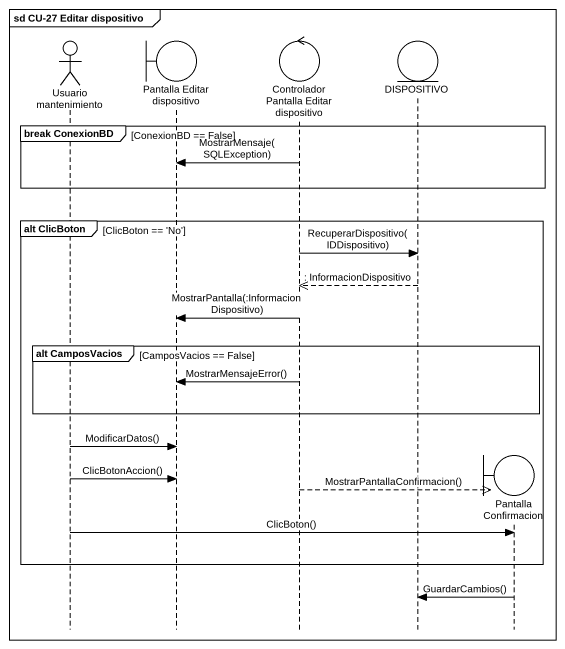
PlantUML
@startuml
mainframe sd CU-27 Editar dispositivo
hide footbox
actor "Usuario mantenimiento" as Usuario_mantenimiento
boundary "Pantalla Editar dispositivo" as Pantalla_Editar_dispositivo
control "Controlador Pantalla Editar dispositivo" as Controlador_Pantalla_Editar
entity DISPOSITIVO
boundary PantallaConfirmacion

group break ConexionBD [ConexionBD == False]
  Controlador_Pantalla_Editar -> Pantalla_Editar_dispositivo : MostrarMensaje(SQLException)
end
group alt ClicBoton [ClicBoton == 'No']
  Controlador_Pantalla_Editar -> DISPOSITIVO : RecuperarDispositivo(IDDispositivo)
  DISPOSITIVO -->> Controlador_Pantalla_Editar : : InformacionDispositivo
  Controlador_Pantalla_Editar -> Pantalla_Editar_dispositivo : MostrarPantalla(:InformacionDispositivo)
  group alt CamposVacios [CamposVacios == False]
    Controlador_Pantalla_Editar -> Pantalla_Editar_dispositivo : MostrarMensajeError()
  end
  Usuario_mantenimiento -> Pantalla_Editar_dispositivo : ModificarDatos()
  Usuario_mantenimiento -> Pantalla_Editar_dispositivo : ClicBotonAccion()
  Controlador_Pantalla_Editar -->> PantallaConfirmacion ** : MostrarPantallaConfirmacion()
  Usuario_mantenimiento -> PantallaConfirmacion : ClicBoton()
end
PantallaConfirmacion -> DISPOSITIVO : GuardarCambios()
@enduml
